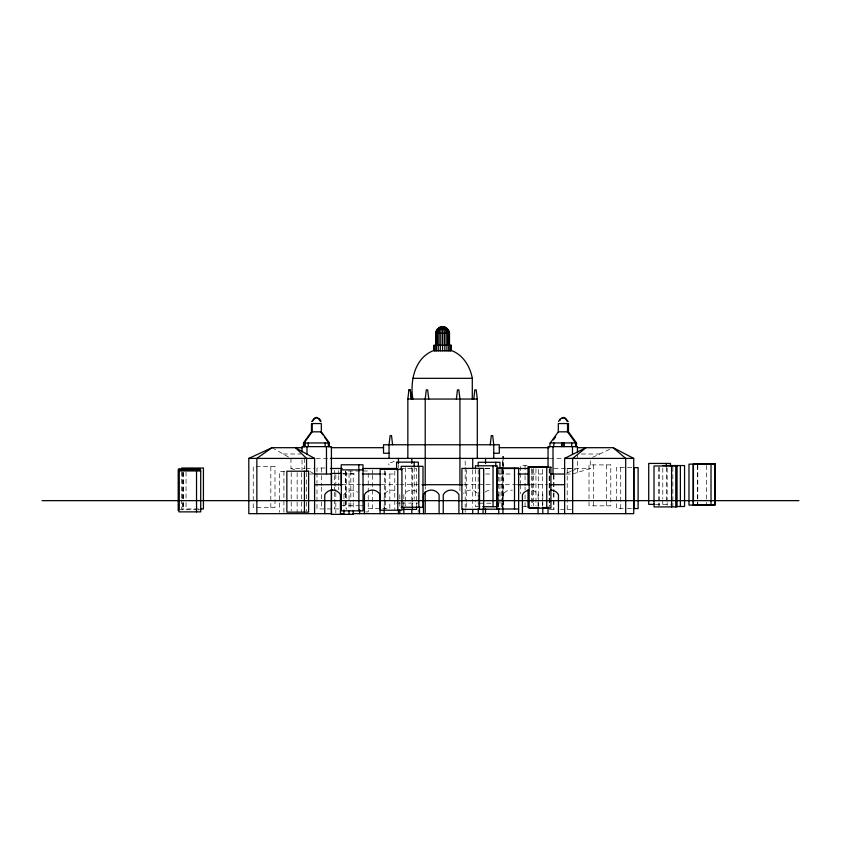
<?xml version="1.0" encoding="UTF-8"?>
<svg xmlns="http://www.w3.org/2000/svg" width="841" height="841" viewBox="0 0 841 841"><rect width="100%" height="100%" fill="white"/><g stroke="black" fill="none" stroke-linecap="round" stroke-linejoin="round"><path stroke-width="0.63" stroke-dasharray="4.21 3.15" d="M502.413 509.457L502.455 503.002M502.466 501.709L502.75 456.484L503.412 456.484L503.675 499.123M502.718 465.988L502.519 459.249M394.135 461.173L391.769 462.539L388.248 462.834L389.057 465.041M592.548 457.336L610.86 448.768M566.866 473.052L571.365 471.107M571.617 471.002L577.441 468.49M572.49 474.019L590.266 468.49L590.266 458.408M283.165 453.993L300.773 453.993M581.362 453.993L599.686 453.993M316.174 458.408L328.842 458.408M549.53 458.408L563.375 458.408M527.097 465.515L520.695 465.515L520.695 471.917M631.717 467.628L616.358 467.628L616.358 508.563L624.821 508.563M324.962 467.985L316.983 467.985L316.983 471.822M485.278 468.279L492.49 468.279M290.965 458.408L290.965 468.49L304.82 468.49M306.071 468.49L313.756 468.49M400.369 468.479L416.558 468.479L416.558 501.741M485.53 468.49L492.059 468.49M567.181 468.49L590.266 468.49M553.988 468.658L571.386 468.658M284.668 471.37L279.538 471.37L279.538 512.316M342.981 473.42L353.22 473.42L353.22 501.572M309.583 474.019L313.472 474.019M343.023 474.019L357.204 474.019M381.688 474.019L395.869 474.019M485.53 474.019L492.038 474.019M498.555 474.019L512.884 474.019M531.123 474.019L545.452 474.019M565.993 474.019L571.186 474.019M342.077 484.7L361.714 484.7M381.309 484.7L398.382 484.7M399.675 484.7L419.386 484.7M463.822 484.7L492.626 484.7M497.861 484.7L517.499 484.7M530.587 484.7L547.607 484.7M396.584 503.086L400.211 503.086M401.42 503.086L418.345 503.086M479.402 503.223L492.427 503.223M655.686 504.369L670.477 504.369M341.215 505.725L359.359 505.725M360.568 505.725L362.986 505.725M523.113 506.461L526.739 506.461M477.867 506.713L475.449 506.713L475.449 500.321M368.074 508.521L389.835 508.521L389.835 471.412M627.239 508.563L632.075 508.563M198.592 508.952L181.667 508.952L181.667 500.006M338.744 508.931L316.983 508.931L316.983 484.616M178.691 509.741L196.836 509.741M198.045 509.741L200.463 509.741M549.625 509.593L556.879 509.593M560.505 509.593L571.386 509.593M365.803 511.927L368.221 511.927L368.221 470.992L346.45 470.992L346.45 499.134M290.965 468.49L294.655 469.762M310.066 471.559L313.504 473.43M272.021 447.696L288.736 457.147M503.685 500.416L503.727 508.164M706.566 465.43L706.566 503.812M697.799 465.199L697.799 503.58M697.525 465.409L697.525 503.791M672.863 467.228L672.863 501.772M672.863 503.044L672.863 506.892M667.155 468.111L667.155 501.373M667.155 502.655L667.155 505.22M666.303 467.27L666.303 501.814M662.792 468.111L662.792 498.818M662.792 500.101L662.792 505.22M659.649 467.228L659.649 501.772M659.649 503.044L659.649 505.609M658.377 467.27L658.377 501.814M658.377 503.097L658.377 505.651M620.732 467.628L620.732 508.563M606.613 464.894L606.613 505.83M593.389 464.894L593.389 505.83M577.441 453.993L577.441 472.474M567.212 468.658L567.212 509.593M553.988 475.06L553.988 491.691M553.988 492.963L553.988 509.593M553.346 475.07L553.346 491.701M553.346 492.984L553.346 508.332M549.783 469.194L549.783 505.02M549.625 468.658L549.625 505.756M549.173 468.679L549.173 508.332M542.792 506.072L542.792 494.676A8.967 8.967 0 0 1 544.789 492.216M542.456 469.352L542.456 501.341M542.456 502.624L542.456 505.178M538.282 469.352L538.282 501.341M538.282 502.624L538.282 506.461M538.072 506.072L538.072 494.676A8.967 8.967 0 0 0 530.25 490.072M535.948 468.679L535.948 505.777M533.52 468.532L533.52 501.793M533.52 503.076L533.52 505.63M532.395 469.194L532.395 505.02M531.586 468.679L531.586 505.777M525.068 465.515L525.068 474.471M525.068 475.754L525.068 485.982M525.068 487.265L525.068 489.83M525.068 494.939L525.068 501.341M525.068 502.624L525.068 506.461M520.695 473.199L520.695 483.428M520.695 484.71L520.695 493.667M503.076 456.484L503.076 509.457M502.95 507.333L502.95 494.676A8.967 8.967 0 0 1 512.358 490.208M502.666 469.562L502.666 501.541M502.666 502.823L502.666 507.932M501.289 469.32L501.289 501.299M501.289 502.582L501.289 507.701M499.953 469.961L499.953 503.223M498.724 494.676L498.724 507.333M498.492 469.562L498.492 501.541M498.492 502.823L498.492 507.932M478.266 507.333L478.266 494.676A8.967 8.967 0 0 0 463.496 493.352M478.193 469.961L478.193 503.223M475.449 469.614L475.449 499.039M472.726 469.972L472.726 507.239M466.282 469.677L466.282 501.667M466.282 502.939L466.282 508.059M465.199 460.973L465.199 466.114M465.199 467.396L465.199 507.239M465.199 508.521L465.199 512.379M459.932 486.676L459.932 493.099M425.21 486.676L425.21 489.252M418.24 509.804L418.24 512.379M416.558 503.013L416.558 505.578M414.171 467.26L414.171 499.249M412.384 468.479L412.384 501.741M412.384 503.013L412.384 505.578M411.827 467.396L411.827 505.956M405.593 467.585L405.593 505.967M403.827 506.072L403.827 494.676A8.967 8.967 0 0 1 417.493 492.216M399.832 494.676L399.832 508.595M398.445 464.705L398.445 467.512M394.797 471.034L394.797 499.176M394.797 500.458L394.797 509.415M385.662 471.412L385.662 508.521M384.547 470.55L384.547 508.931M384.179 508.595L384.179 494.676A8.967 8.967 0 0 1 396.542 491.302M372.437 470.14L372.437 473.977M372.437 475.249L372.437 508.521M353.22 502.844L353.22 509.247M350.823 470.992L350.823 501.688M350.823 502.971L350.823 509.362M349.047 473.42L349.047 501.572M349.047 502.844L349.047 509.247M346.45 500.416L346.45 509.362M345.704 471.17L345.704 508.269M345.588 471.181L345.588 505.725M343.958 494.676L343.958 508.595M338.744 470.55L338.744 474.387M338.744 475.659L338.744 485.898M338.744 487.181L338.744 489.735M335.822 474.702L335.822 491.333M335.822 492.616L335.822 501.572M335.822 502.844L335.822 513.084M334.571 470.55L334.571 474.387M334.571 475.659L334.571 485.898M334.571 487.181L334.571 491.018M334.571 492.29L334.571 508.931M331.459 486.214L331.459 488.779M331.417 486.802L331.417 489.367M321.357 467.985L321.357 474.387M321.357 475.659L321.357 485.898M321.357 487.181L321.357 508.931M316.983 473.105L316.983 483.344M306.555 472.537L306.555 511.097M304.421 458.408L304.421 468.49M302.024 460.038L302.024 469.783M301.309 472.653L301.309 512.316M297.136 472.653L297.136 512.316M291.217 472.495L291.217 510.876M283.911 471.37L283.911 512.316M270.823 466.65L270.823 507.586M186.04 471.854L186.04 501.278M186.04 502.561L186.04 508.952M183.306 472.211L183.306 501.635M183.306 502.918L183.306 509.32M183.065 472.642L183.065 509.741M182.581 472.211L182.581 501.635M182.581 502.918L182.581 509.31M181.667 471.854L181.667 498.724M485.068 492.216A8.967 8.967 0 0 1 490.892 490.072M343.948 494.676A8.967 8.967 0 0 1 357.614 492.216M610.787 464.894L589.015 464.894L589.015 505.83L610.787 505.83L610.787 464.894M274.996 466.65L253.236 466.65L253.236 507.586L274.996 507.586L274.996 466.65"/><path stroke-width="1.26" d="M407.843 458.408L407.843 399.055L408.926 389.867L410.292 389.867L411.386 399.055L410.292 389.909L408.926 389.909M456.39 399.055L457.472 389.867L458.85 389.867L459.932 399.055L459.932 485.394M473.756 399.055L474.839 389.867L476.206 389.867L477.299 399.055L477.299 458.408M490.219 444.815L491.302 435.575L492.679 435.617L493.762 444.815M412.836 399.055C409.998 381.257 414.434 358.466 432.905 350.823M441.357 328.715L441.525 328.148A7.432 1.924 -90 0 1 442.566 326.634A7.432 7.432 0 0 1 446.592 328.148L447.254 328.715M311.769 421.509L314.818 417.924L316.1 417.441L317.993 418.261M312.389 421.509L313.788 419.154L316.721 417.441L319.664 419.154L321.052 421.509M558.592 421.509L559.99 419.154L562.923 417.441L565.867 419.154L567.255 421.509M440.232 328.715L440.558 328.148A7.432 3.711 -90 0 1 442.566 326.634A7.432 7.18 -90 0 1 446.455 328.148L447.086 328.715M560.085 420.248L560.474 419.68M303.485 446.634L303.485 442.944L311.496 431.832L311.496 423.559L321.336 423.559L321.336 431.832L329.346 442.944L329.346 446.634M550.298 442.944L558.308 431.832L558.308 423.559L568.474 423.559L568.474 431.832L576.484 442.944L576.484 446.634M553.42 439.917L555.607 436.889M439.254 328.715L439.727 328.148A7.432 5.256 -90 0 1 442.566 326.634A7.432 6.434 -90 0 1 446.045 328.148L446.624 328.715M438.518 328.715L439.086 328.148A7.432 6.434 -90 0 1 442.566 326.634A7.432 5.256 -90 0 1 445.415 328.148L445.877 328.715M438.045 328.715L438.687 328.148A7.432 7.18 -90 0 1 442.566 326.634A7.432 3.711 -90 0 1 444.574 328.148L444.91 328.715M437.888 328.715L438.55 328.148A7.432 7.432 0 0 1 442.566 326.634A7.432 1.924 -90 0 1 443.606 328.148L443.775 328.715M302.192 447.696L272.021 447.696L256.852 458.408L256.852 513.662M561.977 418.261L563.859 417.441L565.141 417.924L568.19 421.509M564.626 513.662L564.626 458.408L585.977 447.696L572.658 458.408L572.658 513.662M331.585 513.662L248.81 513.662L248.81 458.408L272.021 447.696M331.018 490.208L332.594 490.072M435.638 345.325L435.638 333.33L449.504 333.33L449.504 345.325M412.836 378.324L472.295 378.324L472.295 399.055M407.843 399.055L477.299 399.055M311.496 431.832L321.336 431.832M558.308 431.832L568.474 431.832M303.485 442.944L329.346 442.944M576.484 442.944L549.951 442.944L549.951 446.634M331.049 447.696L383.517 447.696M499.302 447.696L549.026 447.696M577.809 447.696L613.142 447.696L633.725 458.408L633.725 513.662L352.558 513.662M389.057 453.257L383.517 453.257L383.517 444.763L499.302 444.763L499.302 453.257L493.751 453.257M248.81 458.408L314.587 458.408L314.587 513.662M330.376 458.408L548.237 458.408M564.626 458.408L633.725 458.408M662.792 465.557L684.553 465.557L684.553 506.492L676.09 506.492M548.511 466.639L528.022 466.639L528.022 484.553M634.282 467.628L638.119 467.628L638.119 508.563L633.284 508.563M181.667 468.017L203.427 468.017L203.427 508.952L201.01 508.952M498.829 468.279L502.666 468.279M330.387 468.49L342.171 468.49M363.112 468.49L397.351 468.479M498.587 468.49L528.621 468.49M199.969 469.656L178.208 469.656L178.208 510.592M363.091 469.898L341.33 469.898L341.33 510.834L363.091 510.834L362.986 464.789L341.215 464.789L341.215 485.257M341.835 473.42L331.459 473.42L331.459 484.942M314.587 474.019L331.417 474.019M362.355 474.019L380.405 474.019M518.088 474.019L528.516 474.019M550.529 474.019L564.626 474.019M314.587 484.7L342.077 484.7M362.934 484.7L380.037 484.7M422.014 484.7L462.708 484.7M517.856 484.7L529.672 484.7M550.224 484.7L564.626 484.7M42.05 500.647L798.95 500.647M654.761 504.369L648.716 504.369L648.716 463.433L670.477 463.433L670.477 465.988M482.702 506.713L497.21 506.713L497.21 465.777L475.449 465.777L475.449 468.332M401.231 507.249L422.991 507.249L422.991 466.313L401.231 466.313L401.231 470.151M538.902 507.575L528.022 507.575L528.022 489.672M542.256 507.575L548.574 507.575M518.676 508.984L496.915 508.984L496.915 468.038L518.676 468.038L518.613 513.662M483.323 509.215L499.039 509.215M403.07 509.415L416.558 509.415L416.558 506.85M452.227 350.823C463.391 355.386 470.266 366.813 472.295 378.324M314.587 458.408L295.422 447.696L306.555 458.408L306.555 471.254M613.142 447.696L625.693 458.408L625.693 513.662M318.539 418.681L319.874 420.248M320.715 431.832L322.902 434.86M324.363 436.889L328.001 441.935M320.032 420.563L320.432 421.509M428.742 399.055L427.659 389.867L426.292 389.867L425.21 399.055L425.21 485.394M392.589 444.763L391.507 435.575L390.14 435.575L389.057 444.763L389.057 458.408M711.013 463.927L711.013 504.863M693.152 464.127L693.152 505.073M680.38 465.557L680.38 506.492M675.775 465.988L675.775 506.934M671.602 465.988L671.602 506.934M666.303 463.433L666.303 465.988M633.946 467.628L633.946 508.563M577.441 451.869L577.441 446.634L548.048 446.634L548.048 467.501M576.053 442.944L576.053 446.634M575.538 446.634L575.538 442.944L567.538 431.832L567.538 423.559M572.49 446.634L572.49 454.214M571.701 442.944L571.701 446.634M564.258 442.944L564.258 446.634M562.923 442.944L562.923 446.634M561.588 442.944L561.588 446.634M558.456 494.676L558.456 513.662M553.798 442.944L553.798 446.634M553.01 446.634L553.01 474.019M548.048 507.228L548.048 513.662M546.745 467.249L546.745 508.185M542.792 507.333L542.792 513.662M538.072 507.333L538.072 513.662M522.419 513.662L522.419 494.676A8.967 8.967 0 0 1 528.674 490.208M514.503 468.038L514.503 508.984M502.95 508.595L502.95 513.662M499.953 468.689L499.953 462.287L478.193 462.287L478.193 466.124M498.724 508.595L498.724 513.662M495.78 462.287L495.78 466.124M493.751 444.763L493.751 458.408M493.036 465.777L493.036 506.713M485.53 458.408L485.53 463.612M485.53 508.553L485.53 513.662M483.07 508.595L483.07 513.662M479.507 468.405L479.507 509.341M478.266 508.595L478.266 513.662M472.726 458.408L472.726 468.689M472.726 509.804L472.726 513.662M462.603 508.595L462.603 513.662M458.913 513.662L458.913 494.676A8.967 8.967 0 0 0 443.249 494.676L443.26 513.662M450.955 345.325L450.955 350.823M450.093 345.325L450.093 350.823M449.262 345.325L449.262 333.33A7.516 7.254 -90 0 0 447.086 328.715M448.705 345.325L448.705 350.823M448.568 345.325L448.568 333.33A7.516 6.507 -90 0 0 446.624 328.715M447.465 345.325L447.465 333.33A7.516 5.309 -90 0 0 445.877 328.715M446.907 345.325L446.907 350.823M446.035 345.325L446.035 333.33A7.516 3.753 -90 0 0 444.91 328.715M444.815 345.325L444.815 350.823M444.363 345.325L444.363 333.33A7.516 1.945 -90 0 0 443.785 328.715M442.566 326.634L442.566 350.823M440.779 345.325L440.779 333.33A7.516 1.945 -90 0 1 441.357 328.715M440.316 345.325L440.316 350.823M439.107 345.325L439.107 333.33A7.516 3.753 -90 0 1 440.232 328.715M439.107 513.662L439.107 494.676A8.967 8.967 0 0 0 423.444 494.676L423.444 513.662M438.224 345.325L438.224 350.823M437.667 345.325L437.667 333.33A7.516 5.309 -90 0 1 439.254 328.715M436.563 345.325L436.563 333.33A7.516 6.507 -90 0 1 438.518 328.715M436.426 345.325L436.426 350.823M435.869 345.325L435.869 333.33A7.516 7.254 -90 0 1 438.045 328.715M435.049 345.325L435.049 350.823M434.177 345.325L434.177 350.823M425.21 491.817L425.21 513.662M419.491 507.333L419.491 513.662M418.818 466.313L418.818 507.249M418.345 465.988L418.345 462.14L396.584 462.14L396.584 469.825M414.171 462.14L414.171 465.988M412.384 506.85L412.384 509.415M411.827 458.408L411.827 463.549M411.827 509.804L411.827 513.662M403.827 507.333L403.827 513.662M399.832 509.867L399.832 513.662M398.445 458.408L398.445 463.612M398.445 509.825L398.445 513.662M397.761 469.267L397.761 510.214M384.179 509.867L384.179 513.662M380.1 513.662L380.1 494.676A8.967 8.967 0 0 0 364.437 494.676L364.447 513.662M359.612 509.867L359.612 513.662M358.813 464.789L358.918 510.834M353.22 510.519L353.22 514.366L331.459 514.366L331.459 490.051M349.047 510.519L349.047 514.366M343.958 509.867L343.958 513.662L340.416 513.662L340.416 494.676M331.417 484.7L331.417 446.634L302.024 446.634L302.024 451.869M331.417 489.367L331.417 513.662M328.915 442.944L328.915 446.634M328.358 442.944L328.358 446.634M326.466 446.634L326.466 474.019M325.194 442.944L325.194 446.634M324.763 513.662L324.763 494.676A8.988 8.988 0 0 1 340.468 494.687M312.116 423.559L312.116 431.832L304.095 442.944L304.095 446.634M308.258 442.944L308.258 446.634M306.986 446.634L306.986 454.382M305.094 442.944L305.094 446.634M304.474 442.944L304.526 446.634M304.442 471.212L304.442 512.148M303.916 442.944L303.916 446.634M200.463 471.359L200.463 468.805L178.691 468.805L178.691 509.741M196.531 470.939L196.531 511.875M447.254 328.715A7.516 7.516 0 0 1 449.493 333.33M435.638 333.33A7.516 7.516 0 0 1 437.888 328.715M550.624 490.072A8.967 8.967 0 0 1 558.466 494.676M451.249 345.325L433.882 345.325L433.882 350.823L451.249 350.823L451.249 345.325M715.186 463.927L693.426 463.927L693.426 504.863L715.186 504.863L715.186 463.927M714.913 464.127L688.979 464.148L688.979 505.094L714.913 505.073L714.913 464.127M677.037 465.946L654.014 465.988L654.014 506.934L677.037 506.892L677.037 465.946M550.918 467.249L529.157 467.249L529.157 508.185L550.918 508.185L550.918 467.249M483.68 468.405L461.909 468.405L461.909 509.341L483.68 509.341L483.68 468.405M401.935 469.267L380.174 469.267L380.174 510.214L401.935 510.214L401.935 469.267M200.705 470.939L178.944 470.939L178.944 511.875L200.705 511.875L200.705 470.939M308.615 471.212L286.855 471.212L286.855 512.148L308.615 512.148L308.615 471.212"/></g></svg>
